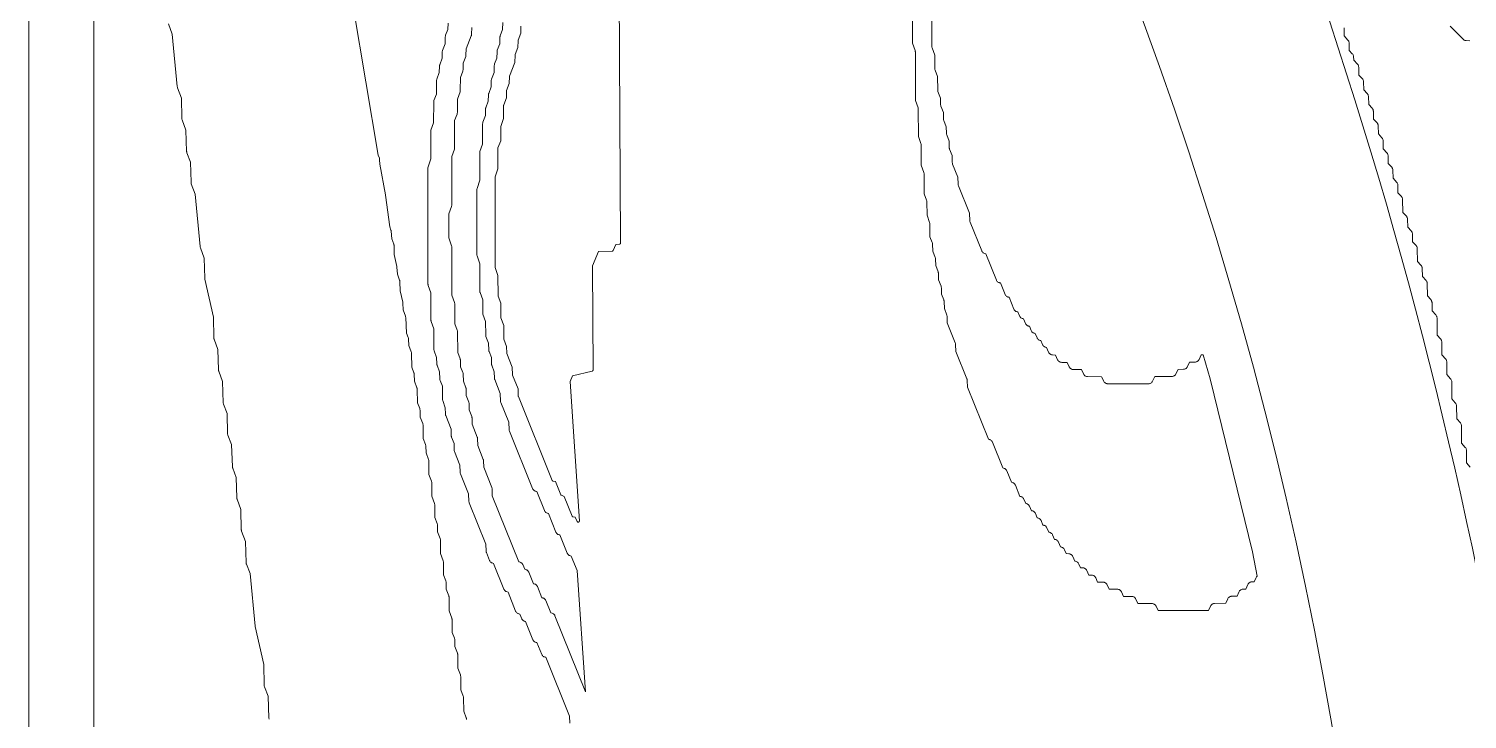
# Model space of a CAD drawing. Header units: inches. Extents: x 36 to 190, y -75 to 56.
# Drawn here: x 36.25 to 44.11, y -9.12 to -5.34 of the extents above; entities that cross this region are included whole.
import ezdxf

# ---------------------------------------------------------------- set-up
doc = ezdxf.new("R2010")
doc.units = ezdxf.units.IN
for name, color, linetype, lineweight in [('01_ORIGINAL_CAD', 7, 'Continuous', 20), ('02_APPROVED_PDF_OUTLINES', 7, 'Continuous', 15), ('03_ADDED_AREAS_SAME_COMPOSITION', 7, 'Continuous', 15)]:
    doc.layers.add(name, color=color, linetype=linetype, lineweight=lineweight)

# ---------------------------------------------------------------- blocks, each defined once
blk = doc.blocks.new('04_NAUTILUS')
at = {"layer": '01_ORIGINAL_CAD'}
blk.add_line((36.2477, 17.9065), (36.2477, 55.9005), dxfattribs=at)
blk.add_lwpolyline([(44.2832, 37.0838, 0.090917), (40.9305, 45.9685, -0.652582), (40.9305, 49.0108, -0.158741), (45.0035, 48.4251, -0.098355), (47.824, 46.2028), (47.7547, 46.078)], format="xyb", dxfattribs=at)
blk.add_arc((22.064, 33.1953), 21.6191, 354.05829, 36.03187, dxfattribs=at)
at = {"layer": '02_APPROVED_PDF_OUTLINES'}
for points in [[(44.018, 40.6728), (44.0897, 40.6009), (44.0924, 40.5986), (44.0953, 40.5967), (44.0984, 40.5952), (44.1018, 40.5942), (44.1052, 40.5936), (44.1252, 40.5918)], [(44.1273, 38.2616), (44.1072, 38.2846), (44.1068, 38.3526), (44.1065, 38.3561), (44.1057, 38.3596), (44.1045, 38.363), (44.1027, 38.3661), (44.1006, 38.3689), (44.0804, 38.392), (44.08, 38.4867), (44.0797, 38.4903), (44.0789, 38.4938), (44.0777, 38.4971), (44.0759, 38.5002), (44.0738, 38.5031), (44.0535, 38.5263), (44.0524, 38.5972), (44.0521, 38.6002), (44.0515, 38.6032), (44.0506, 38.6061), (44.0492, 38.6089), (44.0476, 38.6115), (44.0457, 38.6138), (44.0269, 38.634), (44.0264, 38.7283), (44.0262, 38.7318), (44.0254, 38.7353), (44.0241, 38.7386), (44.0224, 38.7418), (44.0202, 38.7446), (44.0001, 38.7677), (43.9997, 38.8356), (43.9994, 38.8392), (43.9986, 38.8427), (43.9974, 38.846), (43.9956, 38.8491), (43.9935, 38.852), (43.9732, 38.8751), (43.9721, 38.946), (43.9718, 38.9491), (43.9712, 38.9521), (43.9703, 38.955), (43.9689, 38.9577), (43.9673, 38.9603), (43.9654, 38.9627), (43.9466, 38.9828), (43.9461, 39.0771), (43.9459, 39.0807), (43.9451, 39.0842), (43.9438, 39.0875), (43.9421, 39.0906), (43.9399, 39.0935), (43.9196, 39.1167), (43.9186, 39.1609), (43.9183, 39.1639), (43.9177, 39.1669), (43.9167, 39.1697), (43.9154, 39.1725), (43.9138, 39.175), (43.9119, 39.1774), (43.8931, 39.1975), (43.8927, 39.265), (43.8924, 39.2685), (43.8916, 39.272), (43.8904, 39.2754), (43.8886, 39.2785), (43.8865, 39.2813), (43.8661, 39.3046), (43.8651, 39.3487), (43.8649, 39.3517), (43.8643, 39.3547), (43.8633, 39.3576), (43.862, 39.3603), (43.8603, 39.3629), (43.8584, 39.3652), (43.8395, 39.3855), (43.8384, 39.4559), (43.8381, 39.4589), (43.8375, 39.4619), (43.8366, 39.4648), (43.8353, 39.4676), (43.8336, 39.4702), (43.8317, 39.4725), (43.8127, 39.4929), (43.8117, 39.5366), (43.8114, 39.5396), (43.8108, 39.5426), (43.8098, 39.5454), (43.8085, 39.5482), (43.8069, 39.5507), (43.805, 39.553), (43.786, 39.5734), (43.785, 39.6171), (43.7847, 39.6201), (43.7841, 39.6231), (43.7831, 39.6259), (43.7818, 39.6287), (43.7802, 39.6312), (43.7783, 39.6335), (43.7594, 39.6538), (43.7582, 39.7242), (43.758, 39.7273), (43.7574, 39.7303), (43.7564, 39.7332), (43.7551, 39.7359), (43.7535, 39.7385), (43.7515, 39.7409), (43.7327, 39.761), (43.7324, 39.8017), (43.7321, 39.8053), (43.7313, 39.8087), (43.7301, 39.8121), (43.7284, 39.8152), (43.7262, 39.818), (43.7059, 39.8412), (43.7048, 39.8854), (43.7046, 39.8884), (43.704, 39.8914), (43.703, 39.8943), (43.7017, 39.897), (43.7001, 39.8995), (43.6981, 39.9019), (43.6793, 39.922), (43.679, 39.9627), (43.6787, 39.9663), (43.6779, 39.9697), (43.6767, 39.9731), (43.675, 39.9762), (43.6728, 39.979), (43.6525, 40.0022), (43.6514, 40.0464), (43.6512, 40.0494), (43.6506, 40.0524), (43.6496, 40.0553), (43.6483, 40.058), (43.6467, 40.0605), (43.6447, 40.0629), (43.6258, 40.0832), (43.6248, 40.1269), (43.6245, 40.1299), (43.6239, 40.1329), (43.6229, 40.1358), (43.6216, 40.1385), (43.62, 40.141), (43.618, 40.1434), (43.5991, 40.1637), (43.5981, 40.2074), (43.5978, 40.2104), (43.5972, 40.2134), (43.5962, 40.2163), (43.5949, 40.219), (43.5933, 40.2215), (43.5913, 40.2239), (43.5724, 40.2442), (43.5714, 40.2879), (43.5711, 40.2909), (43.5705, 40.2939), (43.5695, 40.2968), (43.5682, 40.2995), (43.5666, 40.3021), (43.5646, 40.3044), (43.5457, 40.3247), (43.5447, 40.3684), (43.5444, 40.3714), (43.5438, 40.3744), (43.5428, 40.3773), (43.5415, 40.38), (43.5399, 40.3826), (43.5379, 40.3849), (43.519, 40.4052), (43.518, 40.4489), (43.5177, 40.4519), (43.5171, 40.4549), (43.5161, 40.4578), (43.5148, 40.4605), (43.5132, 40.4631), (43.5112, 40.4654), (43.4916, 40.4864), (43.4899, 40.5068), (43.4893, 40.5101), (43.4883, 40.5134), (43.4869, 40.5165), (43.4851, 40.5194), (43.4828, 40.522), (43.4658, 40.5395), (43.4655, 40.5799), (43.4652, 40.5834), (43.4644, 40.5869), (43.4631, 40.5902), (43.4614, 40.5933), (43.4593, 40.5962), (43.4389, 40.6194), (43.4379, 40.6636)]]:
    blk.add_lwpolyline(points, dxfattribs=at)
at = {"layer": '03_ADDED_AREAS_SAME_COMPOSITION'}
for points in [[(38.8396, 40.6937), (38.8383, 40.6555), (38.8247, 40.6194), (38.8238, 40.6166), (38.8233, 40.6138), (38.8231, 40.611), (38.8225, 40.5767), (38.809, 40.5408), (38.8081, 40.5381), (38.8076, 40.5353), (38.8074, 40.5324), (38.8068, 40.4984), (38.7943, 40.4664), (38.7934, 40.4637), (38.7928, 40.461), (38.7925, 40.4581), (38.7912, 40.4199), (38.7776, 40.3838), (38.7768, 40.3811), (38.7762, 40.3782), (38.776, 40.3754), (38.7755, 40.3411), (38.7619, 40.3053), (38.7611, 40.3025), (38.7606, 40.2997), (38.7603, 40.2969), (38.7598, 40.2626), (38.7463, 40.2267), (38.7454, 40.224), (38.7449, 40.2212), (38.7447, 40.2183), (38.7441, 40.1841), (38.7306, 40.1482), (38.7297, 40.1454), (38.7292, 40.1425), (38.729, 40.1395), (38.7284, 40.0267), (38.7143, 39.9866), (38.7135, 39.9839), (38.713, 39.9811), (38.7129, 39.9783), (38.7128, 39.83), (38.6983, 39.7855), (38.6974, 39.7817), (38.6971, 39.7777), (38.6974, 39.4245), (38.6977, 39.4206), (38.6986, 39.4167), (38.7132, 39.3723), (38.7134, 39.224), (38.7136, 39.2212), (38.7141, 39.2184), (38.7149, 39.2157), (38.7291, 39.1757), (38.7293, 39.1063), (38.7294, 39.1034), (38.7299, 39.1007), (38.7307, 39.098), (38.7449, 39.0579), (38.7456, 38.9843), (38.7458, 38.9814), (38.7464, 38.9785), (38.7472, 38.9757), (38.7609, 38.9396), (38.7622, 38.9014), (38.7625, 38.8986), (38.7631, 38.8958), (38.764, 38.8931), (38.7766, 38.8612), (38.7772, 38.8271), (38.7774, 38.8243), (38.778, 38.8215), (38.7788, 38.8187), (38.7924, 38.7829), (38.793, 38.7487), (38.7933, 38.7457), (38.7938, 38.7428), (38.7947, 38.74), (38.8242, 38.6646), (38.8265, 38.6229), (38.8271, 38.6189), (38.8283, 38.615), (38.8715, 38.5076), (38.8739, 38.466), (38.8745, 38.462), (38.8757, 38.4581), (39.0019, 38.1444), (39.0034, 38.1412), (39.0054, 38.1383), (39.0078, 38.1356), (39.0105, 38.1334), (39.0135, 38.1315), (39.0168, 38.1301), (39.0245, 38.1274), (39.0663, 38.0239), (39.0678, 38.0208), (39.0698, 38.0179), (39.0721, 38.0154), (39.0747, 38.0131), (39.0777, 38.0113), (39.0808, 38.0099), (39.0841, 38.0089), (39.0883, 38.008), (39.1294, 37.9063), (39.1309, 37.9032), (39.1328, 37.9003), (39.1351, 37.8977), (39.1378, 37.8955), (39.1407, 37.8937), (39.1439, 37.8922), (39.1472, 37.8913), (39.1513, 37.8904), (39.1911, 37.7915), (39.1926, 37.7883), (39.1946, 37.7854), (39.197, 37.7827), (39.1997, 37.7805), (39.2027, 37.7786), (39.206, 37.7772), (39.2136, 37.7745), (39.2454, 37.6955), (39.2919, 37.032), (39.1244, 37.4483), (39.1229, 37.4515), (39.1209, 37.4544), (39.1185, 37.457), (39.1158, 37.4593), (39.1128, 37.4611), (39.1096, 37.4626), (39.1017, 37.4653), (39.0741, 37.5318), (39.0727, 37.5348), (39.0708, 37.5375), (39.0686, 37.54), (39.066, 37.5422), (39.0632, 37.544), (39.0602, 37.5455), (39.057, 37.5465), (39.0537, 37.547), (39.0531, 37.5471), (39.0285, 37.6079), (39.027, 37.6111), (39.025, 37.6139), (39.0227, 37.6165), (39.0201, 37.6187), (39.0171, 37.6206), (39.014, 37.622), (39.0106, 37.623), (39.0065, 37.6239), (38.9812, 37.6864), (38.9797, 37.6895), (38.9777, 37.6923), (38.9754, 37.6949), (38.9728, 37.6972), (38.9698, 37.699), (38.9667, 37.7004), (38.9633, 37.7014), (38.9589, 37.7024), (38.9479, 37.728), (38.9464, 37.731), (38.9446, 37.7337), (38.9423, 37.7362), (38.9398, 37.7383), (38.937, 37.7401), (38.934, 37.7415), (38.9309, 37.7425), (38.9276, 37.7431), (38.9271, 37.7431), (38.7818, 38.1044), (38.7804, 38.1424), (38.7801, 38.1453), (38.7795, 38.1481), (38.7786, 38.1508), (38.7345, 38.2611), (38.7339, 38.2951), (38.7336, 38.298), (38.7331, 38.3009), (38.7322, 38.3037), (38.7028, 38.3789), (38.7015, 38.417), (38.7012, 38.4198), (38.7006, 38.4227), (38.6997, 38.4254), (38.6713, 38.4965), (38.6707, 38.5305), (38.6705, 38.5333), (38.67, 38.5361), (38.6691, 38.5389), (38.6555, 38.5747), (38.6549, 38.6089), (38.6547, 38.6118), (38.6542, 38.6146), (38.6533, 38.6173), (38.6397, 38.6532), (38.6391, 38.6874), (38.6389, 38.6903), (38.6384, 38.6931), (38.6375, 38.6958), (38.6238, 38.7319), (38.6225, 38.7701), (38.6222, 38.7729), (38.6216, 38.7757), (38.6207, 38.7784), (38.6081, 38.8103), (38.6075, 38.8444), (38.6073, 38.8472), (38.6067, 38.85), (38.6059, 38.8528), (38.5924, 38.8884), (38.5916, 39.001), (38.5914, 39.004), (38.5909, 39.0069), (38.59, 39.0097), (38.5765, 39.0454), (38.5763, 39.1538), (38.5761, 39.1566), (38.5756, 39.1594), (38.5748, 39.1621), (38.5607, 39.202), (38.5605, 39.4635), (38.5601, 39.4674), (38.5592, 39.4712), (38.5447, 39.5157), (38.5446, 39.6464), (38.5587, 39.6864), (38.5595, 39.6891), (38.56, 39.6919), (38.5601, 39.6947), (38.5601, 39.9604), (38.5742, 40.0004), (38.575, 40.0031), (38.5755, 40.0059), (38.5756, 40.0087), (38.5757, 40.1564), (38.5891, 40.1921), (38.59, 40.1949), (38.5905, 40.1978), (38.5907, 40.2007), (38.5913, 40.2743), (38.6054, 40.3145), (38.6062, 40.3172), (38.6067, 40.3199), (38.6069, 40.3227), (38.607, 40.3919), (38.6204, 40.4276), (38.6213, 40.4304), (38.6218, 40.4332), (38.622, 40.436), (38.6226, 40.4703), (38.6361, 40.5062), (38.6369, 40.5089), (38.6375, 40.5117), (38.6377, 40.5146), (38.6383, 40.5486), (38.6665, 40.6198), (38.6674, 40.6225), (38.668, 40.6253), (38.6683, 40.6282), (38.6696, 40.6664)], [(39.4737, 41.2057), (39.4826, 39.4871), (39.4826, 39.4865), (39.4825, 39.4859), (39.4824, 39.4854), (39.4822, 39.4848), (39.4819, 39.4843), (39.4816, 39.4837), (39.4812, 39.4833), (39.4808, 39.4828), (39.4804, 39.4824), (39.4799, 39.4821), (39.4794, 39.4818), (39.4788, 39.4815), (39.4783, 39.4813), (39.4777, 39.4812), (39.4771, 39.4811), (39.4561, 39.4796), (39.4416, 39.4454), (39.4413, 39.4449), (39.441, 39.4444), (39.4407, 39.444), (39.4403, 39.4436), (39.4399, 39.4432), (39.4394, 39.4428), (39.4389, 39.4425), (39.4384, 39.4423), (39.4379, 39.4421), (39.4373, 39.4419), (39.4367, 39.4418), (39.4362, 39.4418), (39.3617, 39.44), (39.3293, 39.3614), (39.3324, 38.7923), (39.3323, 38.7917), (39.3323, 38.7911), (39.3321, 38.7906), (39.3319, 38.79), (39.3317, 38.7895), (39.3314, 38.789), (39.3311, 38.7885), (39.3307, 38.7881), (39.3303, 38.7877), (39.3298, 38.7874), (39.3294, 38.787), (39.3289, 38.7868), (39.3283, 38.7866), (39.3278, 38.7864), (39.2204, 38.7602), (39.2065, 38.7298), (39.2575, 37.9667), (39.2575, 37.9661), (39.2575, 37.9655), (39.2574, 37.9649), (39.2572, 37.9643), (39.257, 37.9638), (39.2567, 37.9633), (39.2564, 37.9628), (39.256, 37.9623), (39.2556, 37.9619), (39.2551, 37.9615), (39.2546, 37.9611), (39.2541, 37.9609), (39.2535, 37.9606), (39.253, 37.9605), (39.2524, 37.9604), (39.2518, 37.9603), (39.2512, 37.9603), (39.2506, 37.9604), (39.25, 37.9605), (39.2494, 37.9607), (39.2489, 37.9609), (39.2484, 37.9612), (39.2479, 37.9616), (39.2474, 37.9619), (39.247, 37.9624), (39.2466, 37.9628), (39.2463, 37.9634), (39.246, 37.9639), (39.2355, 37.9879), (39.2235, 37.9892), (39.2229, 37.9893), (39.2224, 37.9895), (39.2218, 37.9897), (39.2213, 37.9899), (39.2208, 37.9902), (39.2203, 37.9906), (39.2199, 37.991), (39.2195, 37.9914), (39.2191, 37.9919), (39.2188, 37.9924), (39.2186, 37.993), (39.1749, 38.1016), (39.1591, 38.1072), (39.1586, 38.1074), (39.1581, 38.1076), (39.1576, 38.1079), (39.1572, 38.1083), (39.1568, 38.1087), (39.1564, 38.1091), (39.1561, 38.1096), (39.1558, 38.1101), (39.1555, 38.1106), (39.1264, 38.1823), (39.1125, 38.1854), (39.112, 38.1855), (39.1114, 38.1857), (39.1109, 38.186), (39.1104, 38.1863), (39.1099, 38.1866), (39.1095, 38.187), (39.1091, 38.1875), (39.1088, 38.188), (39.1085, 38.1885), (39.1082, 38.189), (38.9241, 38.6467), (38.924, 38.6472), (38.9238, 38.6477), (38.9237, 38.6482), (38.9237, 38.6488), (38.9222, 38.6901), (38.8925, 38.7644), (38.8924, 38.7649), (38.8922, 38.7654), (38.8922, 38.7659), (38.8921, 38.7664), (38.8906, 38.8077), (38.861, 38.8821), (38.8608, 38.8826), (38.8607, 38.8832), (38.8606, 38.8837), (38.8605, 38.8842), (38.8599, 38.9218), (38.8451, 38.9607), (38.845, 38.9612), (38.8448, 38.9617), (38.8448, 38.9623), (38.8447, 38.9628), (38.8445, 39.0355), (38.8292, 39.0785), (38.8291, 39.0792), (38.8289, 39.0798), (38.8289, 39.0805), (38.8282, 39.1572), (38.8134, 39.1961), (38.8133, 39.1966), (38.8132, 39.1972), (38.8131, 39.1977), (38.8131, 39.1982), (38.8128, 39.3102), (38.7975, 39.3532), (38.7973, 39.3539), (38.7972, 39.3545), (38.7972, 39.3552), (38.7968, 39.8474), (38.7969, 39.8481), (38.797, 39.8488), (38.7972, 39.8494), (38.8124, 39.8925), (38.8124, 40.0045), (38.8125, 40.005), (38.8125, 40.0055), (38.8127, 40.0061), (38.8128, 40.0066), (38.8275, 40.0455), (38.8281, 40.1223), (38.8281, 40.1229), (38.8282, 40.1236), (38.8284, 40.1242), (38.8436, 40.1673), (38.8437, 40.24), (38.8438, 40.2405), (38.8438, 40.2411), (38.844, 40.2416), (38.8441, 40.2421), (38.8588, 40.2811), (38.8594, 40.3186), (38.8595, 40.3193), (38.8596, 40.32), (38.8598, 40.3206), (38.8745, 40.3596), (38.8751, 40.3972), (38.8751, 40.3977), (38.8752, 40.3982), (38.8754, 40.3988), (38.8755, 40.3993), (38.9051, 40.4738), (38.9065, 40.5151), (38.9066, 40.5157), (38.9067, 40.5164), (38.9069, 40.517), (38.9216, 40.556), (38.9222, 40.5935), (38.9222, 40.5942), (38.9224, 40.5948), (38.9226, 40.5955), (38.9373, 40.6345), (38.9379, 40.672)], [(38.5396, 40.6889), (38.5391, 40.6549), (38.5265, 40.6229), (38.5256, 40.6202), (38.525, 40.6175), (38.5248, 40.6146), (38.5235, 40.5764), (38.5099, 40.5403), (38.509, 40.5376), (38.5085, 40.5347), (38.5083, 40.5319), (38.5077, 40.4976), (38.4942, 40.4618), (38.4933, 40.459), (38.4928, 40.4562), (38.4926, 40.4534), (38.492, 40.4191), (38.4785, 40.3832), (38.4776, 40.3804), (38.4771, 40.3775), (38.4769, 40.3746), (38.4763, 40.3012), (38.4628, 40.2655), (38.462, 40.2626), (38.4614, 40.2597), (38.4612, 40.2568), (38.4607, 40.1439), (38.4465, 40.1038), (38.4458, 40.1011), (38.4453, 40.0984), (38.4451, 40.0955), (38.4451, 39.9473), (38.4306, 39.9027), (38.4297, 39.8989), (38.4294, 39.895), (38.43, 39.2627), (38.4302, 39.2599), (38.4307, 39.2571), (38.4315, 39.2544), (38.4456, 39.2145), (38.4459, 39.0665), (38.4461, 39.0637), (38.4466, 39.0609), (38.4473, 39.0582), (38.4615, 39.0182), (38.4623, 38.9053), (38.4625, 38.9024), (38.463, 38.8995), (38.4639, 38.8967), (38.4775, 38.8608), (38.4781, 38.8266), (38.4783, 38.8237), (38.4788, 38.8209), (38.4797, 38.8182), (38.4933, 38.7821), (38.4947, 38.7439), (38.495, 38.7411), (38.4956, 38.7383), (38.4964, 38.7356), (38.509, 38.7039), (38.5092, 38.6349), (38.5094, 38.6321), (38.5099, 38.6293), (38.5107, 38.6266), (38.5249, 38.5864), (38.5255, 38.5519), (38.5258, 38.549), (38.5263, 38.5461), (38.5272, 38.5433), (38.5565, 38.4683), (38.5571, 38.4342), (38.5573, 38.4314), (38.5579, 38.4286), (38.5587, 38.4258), (38.5723, 38.39), (38.5729, 38.3558), (38.5731, 38.3528), (38.5737, 38.3499), (38.5746, 38.3471), (38.604, 38.272), (38.6053, 38.2339), (38.6056, 38.231), (38.6062, 38.2282), (38.6071, 38.2255), (38.6514, 38.1147), (38.6538, 38.0731), (38.6543, 38.0691), (38.6556, 38.0652), (38.746, 37.8404), (38.7473, 37.8024), (38.7476, 37.7996), (38.7482, 37.7968), (38.7491, 37.7941), (38.766, 37.7516), (38.7673, 37.7488), (38.7689, 37.7462), (38.7708, 37.7438), (38.773, 37.7417), (38.7754, 37.7399), (38.7781, 37.7384), (38.7809, 37.7372), (38.7886, 37.7345), (38.8448, 37.5946), (38.8464, 37.5914), (38.8484, 37.5885), (38.8508, 37.5859), (38.8535, 37.5836), (38.8565, 37.5818), (38.8597, 37.5803), (38.8675, 37.5776), (38.9093, 37.4742), (38.9108, 37.471), (38.9127, 37.4682), (38.9151, 37.4656), (38.9177, 37.4634), (38.9206, 37.4615), (38.9238, 37.4601), (38.9271, 37.4591), (38.9316, 37.4581), (38.9425, 37.4325), (38.944, 37.4295), (38.9459, 37.4268), (38.9481, 37.4243), (38.9507, 37.4222), (38.9534, 37.4204), (38.9564, 37.419), (38.9596, 37.418), (38.9629, 37.4174), (38.9634, 37.4174), (39.0039, 37.3173), (39.0054, 37.3142), (39.0073, 37.3114), (39.0096, 37.3088), (39.0123, 37.3065), (39.0152, 37.3047), (39.0184, 37.3033), (39.0217, 37.3023), (39.026, 37.3014), (39.0528, 37.2367), (39.0543, 37.2337), (39.0561, 37.2309), (39.0584, 37.2284), (39.0609, 37.2262), (39.0637, 37.2244), (39.0667, 37.223), (39.0699, 37.222), (39.0732, 37.2214), (39.0738, 37.2213), (39.2033, 36.8992), (39.2047, 36.8613)], [(38.6405, 36.8818), (38.6403, 36.8847), (38.6398, 36.8876), (38.6389, 36.8904), (38.6254, 36.9261), (38.6247, 36.9995), (38.6245, 37.0024), (38.6239, 37.0053), (38.6231, 37.0081), (38.6095, 37.0438), (38.6088, 37.1172), (38.6086, 37.1201), (38.6081, 37.123), (38.6072, 37.1258), (38.5937, 37.1615), (38.593, 37.2349), (38.5928, 37.2378), (38.5923, 37.2407), (38.5914, 37.2435), (38.5777, 37.2796), (38.5764, 37.3178), (38.5761, 37.3206), (38.5755, 37.3234), (38.5746, 37.3261), (38.5621, 37.3578), (38.5619, 37.4268), (38.5617, 37.4297), (38.5612, 37.4324), (38.5604, 37.4351), (38.5462, 37.4752), (38.5455, 37.5488), (38.5453, 37.5517), (38.5448, 37.5546), (38.5439, 37.5574), (38.5303, 37.5935), (38.5289, 37.6317), (38.5286, 37.6345), (38.528, 37.6373), (38.5272, 37.64), (38.5146, 37.6717), (38.5144, 37.7408), (38.5142, 37.7436), (38.5137, 37.7463), (38.5129, 37.749), (38.4987, 37.7891), (38.498, 37.8627), (38.4978, 37.8656), (38.4973, 37.8685), (38.4964, 37.8713), (38.4828, 37.9074), (38.4814, 37.9456), (38.4812, 37.9484), (38.4806, 37.9512), (38.4797, 37.9539), (38.4671, 37.9856), (38.4669, 38.0547), (38.4667, 38.0575), (38.4663, 38.0602), (38.4655, 38.0629), (38.4513, 38.103), (38.4506, 38.1766), (38.4504, 38.1795), (38.4498, 38.1824), (38.449, 38.1852), (38.4354, 38.221), (38.4347, 38.2943), (38.4345, 38.2973), (38.434, 38.3001), (38.4331, 38.3029), (38.4195, 38.339), (38.4181, 38.3772), (38.4178, 38.3801), (38.4173, 38.3828), (38.4164, 38.3855), (38.4038, 38.4173), (38.4031, 38.4905), (38.4029, 38.4934), (38.4024, 38.4963), (38.4015, 38.4991), (38.3878, 38.5352), (38.3865, 38.5734), (38.3862, 38.5762), (38.3856, 38.579), (38.3847, 38.5817), (38.3721, 38.6135), (38.3715, 38.6867), (38.3713, 38.6896), (38.3707, 38.6925), (38.3698, 38.6953), (38.3562, 38.7314), (38.3548, 38.7696), (38.3546, 38.7724), (38.354, 38.7752), (38.3531, 38.7779), (38.3409, 38.8087), (38.3398, 38.883), (38.3396, 38.8859), (38.3391, 38.8887), (38.3382, 38.8915), (38.3246, 38.9273), (38.324, 38.9616), (38.3238, 38.9644), (38.3233, 38.9671), (38.3225, 38.9698), (38.3132, 38.9948), (38.3081, 39.0803), (38.3076, 39.0841), (38.3066, 39.0877), (38.2936, 39.1219), (38.2924, 39.1582), (38.2917, 39.163), (38.2772, 39.2246), (38.2765, 39.2754), (38.2763, 39.2782), (38.2758, 39.2811), (38.2749, 39.2838), (38.2629, 39.3159), (38.2607, 39.3549), (38.2601, 39.3589), (38.2456, 39.4243), (38.2449, 39.4716), (38.2447, 39.4744), (38.2442, 39.4772), (38.2433, 39.48), (38.2321, 39.51), (38.229, 39.5515), (38.2286, 39.5548), (38.2277, 39.558), (38.2216, 39.5751), (38.1972, 39.7493), (38.1971, 39.7503), (38.1664, 39.9188), (38.1658, 39.9427), (38.1654, 39.9466), (38.1644, 39.9504), (38.1581, 39.9682), (38.0231, 40.7702)], [(37.0112, 40.6859), (37.0324, 40.629), (37.0597, 40.3423), (37.0602, 40.339), (37.0612, 40.3359), (37.0821, 40.2799), (37.0846, 40.1691), (37.0848, 40.1663), (37.0853, 40.1635), (37.0862, 40.1609), (37.1071, 40.1048), (37.1107, 39.9881), (37.111, 39.9853), (37.1116, 39.9825), (37.1124, 39.9798), (37.1321, 39.9297), (37.1346, 39.8191), (37.1348, 39.8163), (37.1353, 39.8135), (37.1362, 39.8109), (37.1574, 39.754), (37.1847, 39.4673), (37.1852, 39.464), (37.1862, 39.4609), (37.2071, 39.4049), (37.2096, 39.2941), (37.2098, 39.2916), (37.2102, 39.2891), (37.257, 39.0816), (37.2596, 38.9691), (37.2598, 38.9663), (37.2603, 38.9635), (37.2612, 38.9609), (37.2821, 38.9049), (37.2846, 38.7941), (37.2848, 38.7913), (37.2853, 38.7885), (37.2862, 38.7859), (37.3071, 38.7298), (37.3107, 38.6131), (37.311, 38.6103), (37.3116, 38.6075), (37.3124, 38.6048), (37.3321, 38.5547), (37.3346, 38.4441), (37.3348, 38.4412), (37.3354, 38.4383), (37.3363, 38.4356), (37.3561, 38.3844), (37.3607, 38.2629), (37.361, 38.2601), (37.3616, 38.2574), (37.3624, 38.2548), (37.3821, 38.2047), (37.3846, 38.0941), (37.3848, 38.0913), (37.3853, 38.0885), (37.3862, 38.0859), (37.4071, 38.0299), (37.4096, 37.9191), (37.4098, 37.9163), (37.4103, 37.9135), (37.4112, 37.9109), (37.4321, 37.8548), (37.4357, 37.7381), (37.436, 37.7353), (37.4366, 37.7325), (37.4374, 37.7298), (37.4574, 37.6788), (37.4847, 37.3923), (37.4852, 37.3891), (37.532, 37.1816), (37.5346, 37.0691), (37.5348, 37.0662), (37.5354, 37.0633), (37.5363, 37.0606), (37.5561, 37.0094), (37.5607, 36.8879), (37.561, 36.8851), (37.5616, 36.8824)], [(36.6039, 30.854), (36.6028, 43.0389)], [(41.184, 40.711), (41.1842, 40.563), (41.1844, 40.5602), (41.1849, 40.5574), (41.1857, 40.5547), (41.1999, 40.5147), (41.2006, 40.441), (41.2008, 40.4381), (41.2013, 40.4352), (41.2022, 40.4324), (41.2157, 40.3967), (41.2164, 40.3233), (41.2166, 40.3204), (41.2172, 40.3175), (41.218, 40.3147), (41.2316, 40.2789), (41.2322, 40.2446), (41.2324, 40.2418), (41.233, 40.239), (41.2338, 40.2362), (41.2474, 40.2004), (41.248, 40.1662), (41.2483, 40.1633), (41.2488, 40.1605), (41.2497, 40.1578), (41.2632, 40.1219), (41.2638, 40.0877), (41.2641, 40.0848), (41.2646, 40.082), (41.2655, 40.0793), (41.279, 40.0435), (41.2796, 40.0092), (41.2799, 40.0064), (41.2804, 40.0036), (41.2813, 40.0008), (41.2949, 39.9648), (41.2963, 39.9266), (41.2965, 39.9237), (41.2971, 39.9209), (41.298, 39.9182), (41.3265, 39.8469), (41.3279, 39.8089), (41.3281, 39.806), (41.3287, 39.8032), (41.3296, 39.8005), (41.3897, 39.6505), (41.3921, 39.6089), (41.3927, 39.6049), (41.3939, 39.601), (41.457, 39.4441), (41.4585, 39.4409), (41.4605, 39.438), (41.4629, 39.4354), (41.4656, 39.4331), (41.4686, 39.4313), (41.4718, 39.4299), (41.4796, 39.4272), (41.5372, 39.2845), (41.5387, 39.2814), (41.5406, 39.2785), (41.5429, 39.2759), (41.5456, 39.2737), (41.5485, 39.2718), (41.5517, 39.2704), (41.555, 39.2694), (41.5591, 39.2685), (41.5845, 39.206), (41.586, 39.2029), (41.5879, 39.2001), (41.5902, 39.1975), (41.5929, 39.1952), (41.5958, 39.1934), (41.599, 39.192), (41.6023, 39.191), (41.6066, 39.1901), (41.6334, 39.1254), (41.6349, 39.1224), (41.6367, 39.1196), (41.639, 39.1171), (41.6415, 39.115), (41.6443, 39.1131), (41.6473, 39.1117), (41.6505, 39.1107), (41.6538, 39.1101), (41.6544, 39.11), (41.6633, 39.0884), (41.6648, 39.0853), (41.6668, 39.0824), (41.6691, 39.0798), (41.6717, 39.0776), (41.6747, 39.0758), (41.6778, 39.0744), (41.6811, 39.0734), (41.6855, 39.0724), (41.6965, 39.0468), (41.698, 39.0438), (41.6999, 39.0411), (41.7021, 39.0386), (41.7047, 39.0365), (41.7074, 39.0347), (41.7104, 39.0333), (41.7136, 39.0323), (41.7168, 39.0317), (41.7178, 39.0316), (41.7281, 39.0076), (41.7296, 39.0046), (41.7314, 39.0019), (41.7337, 38.9994), (41.7362, 38.9973), (41.739, 38.9955), (41.742, 38.9941), (41.7451, 38.9931), (41.7484, 38.9925), (41.7493, 38.9924), (41.7596, 38.9684), (41.7611, 38.9654), (41.763, 38.9627), (41.7652, 38.9602), (41.7677, 38.9581), (41.7705, 38.9563), (41.7735, 38.9549), (41.7766, 38.9539), (41.7799, 38.9534), (41.7805, 38.9533), (41.7894, 38.9316), (41.7909, 38.9285), (41.7929, 38.9256), (41.7952, 38.9231), (41.7978, 38.9209), (41.8007, 38.919), (41.8039, 38.9176), (41.8072, 38.9166), (41.8116, 38.9157), (41.8226, 38.89), (41.824, 38.8872), (41.8257, 38.8847), (41.8277, 38.8823), (41.83, 38.8803), (41.8326, 38.8785), (41.8353, 38.877), (41.8382, 38.8759), (41.8412, 38.8752), (41.8443, 38.8749), (41.8604, 38.874), (41.8718, 38.849), (41.8733, 38.8462), (41.8751, 38.8437), (41.8772, 38.8414), (41.8797, 38.8393), (41.8823, 38.8376), (41.8851, 38.8362), (41.8881, 38.8352), (41.8912, 38.8346), (41.8943, 38.8344), (41.9237, 38.8342), (41.9348, 38.8099), (41.9363, 38.8071), (41.9381, 38.8045), (41.9403, 38.8022), (41.9427, 38.8002), (41.9453, 38.7985), (41.9482, 38.7971), (41.9512, 38.7961), (41.9543, 38.7955), (41.9574, 38.7953), (42.0025, 38.795), (42.0136, 38.7708), (42.0151, 38.768), (42.0169, 38.7654), (42.019, 38.7631), (42.0215, 38.7611), (42.0241, 38.7593), (42.027, 38.758), (42.03, 38.757), (42.0331, 38.7564), (42.0362, 38.7562), (42.1127, 38.756), (42.1238, 38.7317), (42.1253, 38.7289), (42.1271, 38.7264), (42.1293, 38.724), (42.1317, 38.722), (42.1344, 38.7203), (42.1372, 38.7189), (42.1403, 38.7179), (42.1434, 38.7173), (42.1465, 38.7171), (42.3687, 38.7171), (42.3722, 38.7174), (42.3756, 38.7181), (42.3788, 38.7192), (42.3819, 38.7209), (42.3847, 38.7229), (42.3872, 38.7253), (42.3894, 38.728), (42.3911, 38.731), (42.4037, 38.7565), (42.4965, 38.757), (42.4997, 38.7572), (42.5028, 38.7579), (42.5058, 38.7589), (42.5086, 38.7602), (42.5113, 38.7619), (42.5137, 38.764), (42.5158, 38.7663), (42.5176, 38.7689), (42.5191, 38.7717), (42.5302, 38.7961), (42.5596, 38.7964), (42.5627, 38.7966), (42.5658, 38.7972), (42.5688, 38.7983), (42.5716, 38.7996), (42.5743, 38.8013), (42.5767, 38.8034), (42.5788, 38.8057), (42.5806, 38.8083), (42.5821, 38.811), (42.5932, 38.8354), (42.6226, 38.8358), (42.6257, 38.836), (42.6288, 38.8366), (42.6317, 38.8376), (42.6346, 38.839), (42.6372, 38.8407), (42.6396, 38.8427), (42.6417, 38.8451), (42.6435, 38.8476), (42.645, 38.8504), (42.6561, 38.8748), (42.6668, 38.8749), (42.7053, 38.7435), (42.9365, 37.798), (42.9628, 37.6644), (42.9612, 37.6631), (42.9589, 37.6605), (42.957, 37.6577), (42.9555, 37.6546), (42.9472, 37.6343), (42.9342, 37.6341), (42.9311, 37.6339), (42.928, 37.6332), (42.9251, 37.6322), (42.9223, 37.6309), (42.9197, 37.6291), (42.9173, 37.6271), (42.9152, 37.6248), (42.9134, 37.6222), (42.9119, 37.6195), (42.9005, 37.5944), (42.8844, 37.5935), (42.8809, 37.5931), (42.8776, 37.5921), (42.8744, 37.5908), (42.8714, 37.589), (42.8687, 37.5868), (42.8663, 37.5843), (42.8643, 37.5814), (42.8628, 37.5783), (42.8531, 37.5558), (42.8242, 37.5554), (42.8211, 37.5552), (42.818, 37.5546), (42.815, 37.5536), (42.8122, 37.5522), (42.8096, 37.5505), (42.8072, 37.5484), (42.805, 37.5461), (42.8032, 37.5436), (42.8017, 37.5408), (42.7907, 37.5165), (42.7299, 37.516), (42.7267, 37.5158), (42.7236, 37.5152), (42.7206, 37.5142), (42.7178, 37.5128), (42.7152, 37.5111), (42.7127, 37.509), (42.7106, 37.5067), (42.7088, 37.5041), (42.7073, 37.5014), (42.6963, 37.4771), (42.421, 37.4766), (42.4099, 37.5008), (42.4084, 37.5036), (42.4066, 37.5061), (42.4044, 37.5085), (42.402, 37.5105), (42.3994, 37.5122), (42.3965, 37.5136), (42.3935, 37.5146), (42.3904, 37.5152), (42.3872, 37.5154), (42.3108, 37.5156), (42.2997, 37.5398), (42.2982, 37.5426), (42.2964, 37.5452), (42.2942, 37.5475), (42.2918, 37.5495), (42.2892, 37.5512), (42.2863, 37.5526), (42.2833, 37.5536), (42.2802, 37.5542), (42.2771, 37.5544), (42.232, 37.5547), (42.2209, 37.5789), (42.2194, 37.5817), (42.2176, 37.5843), (42.2155, 37.5866), (42.2131, 37.5886), (42.2104, 37.5903), (42.2076, 37.5917), (42.2046, 37.5927), (42.2015, 37.5933), (42.1983, 37.5935), (42.1533, 37.5938), (42.1422, 37.618), (42.1407, 37.6208), (42.1389, 37.6234), (42.1367, 37.6257), (42.1343, 37.6277), (42.1317, 37.6294), (42.1288, 37.6308), (42.1259, 37.6318), (42.1228, 37.6324), (42.1196, 37.6326), (42.0907, 37.6328), (42.0811, 37.6553), (42.0797, 37.6581), (42.078, 37.6607), (42.076, 37.663), (42.0737, 37.6651), (42.0711, 37.6668), (42.0684, 37.6683), (42.0655, 37.6694), (42.0625, 37.6701), (42.0594, 37.6705), (42.0433, 37.6713), (42.0319, 37.6963), (42.0304, 37.6991), (42.0286, 37.7016), (42.0265, 37.7039), (42.0241, 37.706), (42.0215, 37.7077), (42.0186, 37.7091), (42.0157, 37.7101), (42.0126, 37.7107), (42.0095, 37.7109), (41.9965, 37.7111), (41.9883, 37.7312), (41.9867, 37.7343), (41.9848, 37.7372), (41.9825, 37.7398), (41.9798, 37.742), (41.9769, 37.7438), (41.9738, 37.7452), (41.9705, 37.7462), (41.966, 37.7472), (41.955, 37.7728), (41.9537, 37.7756), (41.9519, 37.7782), (41.9499, 37.7805), (41.9476, 37.7826), (41.9451, 37.7844), (41.9423, 37.7858), (41.9394, 37.7869), (41.9364, 37.7876), (41.9334, 37.788), (41.918, 37.7888), (41.9095, 37.8096), (41.908, 37.8127), (41.906, 37.8155), (41.9037, 37.8181), (41.9011, 37.8203), (41.8981, 37.8222), (41.895, 37.8236), (41.8917, 37.8245), (41.8873, 37.8255), (41.8763, 37.8512), (41.8748, 37.8541), (41.8729, 37.8569), (41.8707, 37.8593), (41.8681, 37.8615), (41.8654, 37.8633), (41.8624, 37.8647), (41.8592, 37.8657), (41.856, 37.8662), (41.855, 37.8663), (41.8447, 37.8904), (41.8432, 37.8933), (41.8414, 37.8961), (41.8392, 37.8985), (41.8366, 37.9007), (41.8338, 37.9024), (41.8308, 37.9038), (41.8277, 37.9048), (41.8244, 37.9054), (41.8235, 37.9055), (41.8132, 37.9296), (41.8117, 37.9325), (41.8099, 37.9353), (41.8076, 37.9377), (41.8051, 37.9398), (41.8023, 37.9416), (41.7993, 37.943), (41.7962, 37.944), (41.7929, 37.9446), (41.792, 37.9447), (41.7817, 37.9688), (41.7802, 37.9717), (41.7783, 37.9744), (41.7761, 37.9769), (41.7736, 37.979), (41.7708, 37.9808), (41.7678, 37.9822), (41.7647, 37.9832), (41.7614, 37.9838), (41.7605, 37.9839), (41.7502, 38.008), (41.7487, 38.0109), (41.7468, 38.0136), (41.7446, 38.0161), (41.7421, 38.0182), (41.7393, 38.02), (41.7363, 38.0214), (41.7331, 38.0224), (41.7299, 38.023), (41.729, 38.0231), (41.7187, 38.0472), (41.7172, 38.0501), (41.7153, 38.0528), (41.7131, 38.0553), (41.7106, 38.0574), (41.7078, 38.0592), (41.7048, 38.0606), (41.7016, 38.0616), (41.6984, 38.0622), (41.6975, 38.0623), (41.6872, 38.0863), (41.6857, 38.0893), (41.6838, 38.092), (41.6816, 38.0945), (41.679, 38.0966), (41.6763, 38.0984), (41.6733, 38.0998), (41.6701, 38.1008), (41.6668, 38.1014), (41.6663, 38.1014), (41.6416, 38.1623), (41.6401, 38.1654), (41.6381, 38.1682), (41.6358, 38.1708), (41.6332, 38.1731), (41.6302, 38.1749), (41.6271, 38.1763), (41.6238, 38.1773), (41.6196, 38.1782), (41.5943, 38.2407), (41.5928, 38.2438), (41.5908, 38.2467), (41.5885, 38.2492), (41.5859, 38.2515), (41.5829, 38.2533), (41.5798, 38.2547), (41.5765, 38.2557), (41.5724, 38.2566), (41.5155, 38.3975), (41.5139, 38.4006), (41.512, 38.4035), (41.5097, 38.4061), (41.507, 38.4083), (41.5041, 38.4102), (41.5009, 38.4116), (41.4976, 38.4126), (41.4935, 38.4134), (41.3791, 38.698), (41.3777, 38.7359), (41.3775, 38.7388), (41.3769, 38.7416), (41.376, 38.7443), (41.316, 38.8941), (41.3146, 38.9321), (41.3144, 38.9349), (41.3138, 38.9377), (41.3128, 38.9405), (41.2687, 39.0508), (41.2681, 39.0848), (41.2679, 39.0876), (41.2673, 39.0904), (41.2665, 39.0932), (41.2528, 39.1292), (41.2515, 39.1674), (41.2512, 39.1703), (41.2506, 39.173), (41.2497, 39.1757), (41.2371, 39.2077), (41.2365, 39.2417), (41.2363, 39.2446), (41.2357, 39.2474), (41.2349, 39.2501), (41.2213, 39.2859), (41.2207, 39.3202), (41.2205, 39.323), (41.2199, 39.3258), (41.2191, 39.3286), (41.2055, 39.3644), (41.2049, 39.3986), (41.2047, 39.4015), (41.2041, 39.4043), (41.2033, 39.407), (41.1896, 39.4431), (41.1882, 39.4813), (41.188, 39.4841), (41.1874, 39.4869), (41.1865, 39.4896), (41.1739, 39.5214), (41.1737, 39.5904), (41.1736, 39.5932), (41.1731, 39.5959), (41.1723, 39.5986), (41.1581, 39.6387), (41.1574, 39.7123), (41.1572, 39.7153), (41.1567, 39.7181), (41.1558, 39.7209), (41.1423, 39.7566), (41.142, 39.865), (41.1419, 39.8678), (41.1414, 39.8706), (41.1406, 39.8733), (41.1264, 39.9133), (41.1262, 40.022), (41.126, 40.0248), (41.1255, 40.0276), (41.1247, 40.0303), (41.1106, 40.0702), (41.1103, 40.2182), (41.1101, 40.221), (41.1096, 40.2238), (41.1088, 40.2265), (41.0947, 40.2665), (41.0943, 40.5321), (41.0941, 40.535), (41.0936, 40.5378), (41.0928, 40.5405), (41.0787, 40.5804), (41.078, 41.4565)]]:
    blk.add_lwpolyline(points, dxfattribs=at)

msp = doc.modelspace()

# ---------------------------------------------------------------- block references
msp.add_blockref('04_NAUTILUS', (0, -46))

doc.saveas('drawing.dxf')
